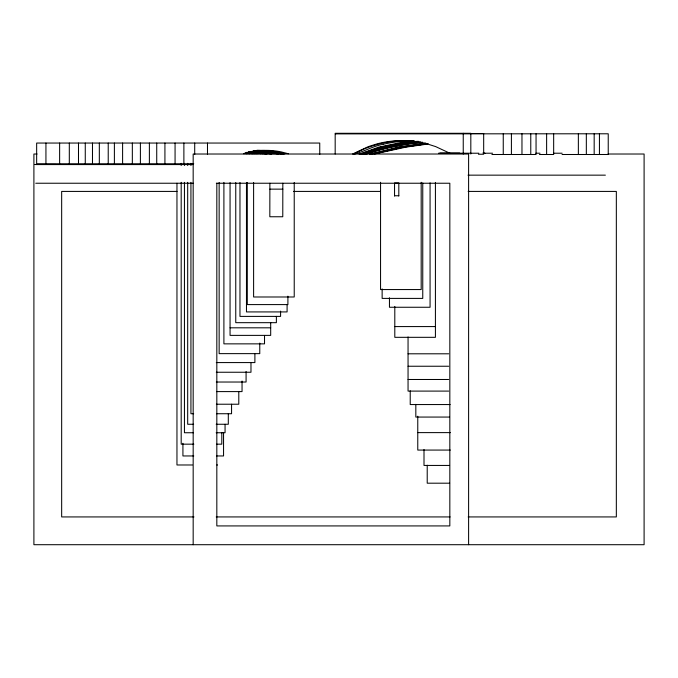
<?xml version="1.0" encoding="UTF-8"?>
<svg xmlns="http://www.w3.org/2000/svg" width="678" height="678" viewBox="0 0 678 678"><rect width="100%" height="100%" fill="white"/><g stroke="black" fill="none" stroke-linecap="round" stroke-linejoin="round"><path stroke-width="1.02" d="M269.878 183.238L269.827 216.757L282.777 216.757L282.828 183.238M352.619 154.016L368.315 146.634L376.544 144.016A97.208 97.208 0 0 1 427.513 144.007L435.734 146.634L450.573 153.567M359.145 154.135L378.807 147.126L400.596 142.617A166.068 166.068 0 0 1 414.817 141.295M360.298 154.135L380.917 147.126L403.766 142.617A182.484 182.484 0 0 1 418.411 141.312M361.713 154.169L383.646 147.126L407.868 142.617A204.926 204.926 0 0 1 418.199 141.617M362.959 154.169L385.926 147.126L411.283 142.617A224.621 224.621 0 0 1 418.275 141.914M364.552 153.881C382.57 147.465 401.452 143.473 420.521 141.999M365.111 154.194C383.646 147.889 402.952 143.821 422.462 142.211M366.103 154.194C384.299 148.168 403.181 144.295 422.25 142.456M383.511 144.236C373.137 145.982 363.755 151.753 353.857 154.237M369.434 154.237L398.24 147.126L425.792 143.083M371.561 153.965L400.308 147.126L425.674 143.439M372.561 153.999L402.334 147.126L427.937 143.499M243.741 153.762L251.106 151.872A74.758 74.758 0 0 1 281.056 151.872L288.421 153.762M374.307 153.745L403.698 147.126L427.776 143.728M374.578 153.999L405.969 147.126L427.699 144.058M439.869 153.084L459.752 153.084M438.488 153.22L478.88 153.22M483.1 153.22L492.584 153.22M535.806 153.22L540.019 153.22M553.723 153.22L562.155 153.22M37.078 154.016L33.9 154.016L33.9 544.705L644.1 544.705L644.1 154.016L608.081 154.016M478.431 154.237L483.677 154.237L483.677 133.515L335.72 133.515L335.72 133.981M491.897 154.499L536.052 154.499L536.052 133.786M539.434 154.499L553.663 154.499L553.663 133.786M562.054 154.499L608.234 154.499L608.234 133.786L335.356 133.863M193.739 163.762L36.654 163.762L36.654 143.05L319.745 143.05L319.745 154.525M34.714 164.466L55.664 164.466M35.765 164.576L193.289 164.576M468.006 175.153L605.378 175.153M35.765 183.238L193.289 183.238M216.341 183.238L449.828 183.238L449.828 525.925L216.824 525.925L216.824 183.238M269.878 189.137L282.828 189.137M177.043 191.416L61.664 191.416L61.664 516.933L193.984 516.933M293.481 191.416L380.282 191.416M468.142 191.416L616.336 191.416L616.336 516.933L468.142 516.933M394.545 195.756L398.808 195.756M394.799 326.576L435.42 326.576M230.062 327.813L270.691 327.813M408.054 353.797L448.683 353.797M216.299 362.577L254.894 362.577L254.894 354.102M408.054 366.239L448.683 366.239M216.307 372.247L250.979 372.247L250.979 362.755M408.054 379.485L448.683 379.485M216.307 382.028L246.08 382.028L246.08 371.468M448.683 391.096L408.054 391.096L408.054 336.932M216.477 391.596L242.046 391.596L242.046 381.036M216.375 404.224L238.792 404.224L238.792 391.553M450.15 404.554L410.224 404.554L410.224 390.816M193.662 413.733L190.933 413.733L190.933 182.348M216.502 413.733L231.562 413.733L231.562 404.224M449.522 417.063L415.826 417.063L415.826 404.368M193.637 424.259L187.687 424.259L187.687 182.34M216.197 424.259L228.308 424.259L228.308 413.69M417.767 432.615L450.336 432.615M193.544 432.742L184.441 432.742L184.441 182.348M216.172 432.742L225.062 432.742L225.062 424.292M193.866 444.166L181.187 444.166L181.187 182.331M216.672 444.166L221.808 444.166L221.808 432.556M450.336 450.073L417.767 450.073L417.767 416.207M193.772 455.955L182.924 455.955L182.924 443.285M216.621 455.955L223.554 455.955L223.554 432.717M192.374 464.981L176.958 464.981L176.958 183.246M216.892 464.981L217.587 464.981M449.573 465.439L424.004 465.439L424.004 449.548M449.633 483.194L427.216 483.194L427.216 465.227M216.214 516.933L450.141 516.933M248.784 151.618L266.683 154.169M244.156 153.431L247.165 153.762M244.733 153.177L249.868 153.762M245.512 152.94L252.428 153.762M247.148 152.881L254.318 153.762M247.394 152.635L256.335 153.762M246.885 152.279L258.242 153.762M248.834 152.143L260.725 153.762M248.979 151.872L262.445 153.762M267.454 153.762L255.165 151.872A206.654 206.654 0 0 0 251.021 151.414M272.209 153.762L261.038 151.872A170.941 170.941 0 0 0 252.809 150.974M274.259 153.762L263.572 151.872A156.593 156.593 0 0 0 253.725 150.813M271.624 154.203L257.945 151.872A189.34 189.34 0 0 0 252.987 151.313M284.853 153.762L276.658 151.872A92.522 92.522 0 0 0 256.826 150.414M278.531 154.287L266.395 151.872A141.338 141.338 0 0 0 257.132 150.821M483.177 152.669L485.016 153.406M599.437 133.786L599.437 154.499M594.174 133.786L594.174 154.499M586.334 133.786L586.334 154.499M578.359 133.786L578.359 154.499M546.621 133.786L546.621 154.499M530.772 133.786L530.772 154.499M521.967 133.786L521.967 154.499M511.407 133.786L511.407 154.499M503.254 133.786L503.254 154.499M470.82 154.016L470.82 133.295L335.178 133.295L335.178 154.016M468.608 544.705L468.608 154.016L193.171 154.016L193.171 544.705M463.244 133.295L463.244 154.016M435.42 182.416L435.42 337.322L394.799 337.322L394.799 306.448M430.072 182.874L430.072 307.261L389.452 307.261L389.452 297.778M422.758 182.975L422.758 298.405L382.138 298.405L382.138 288.879M421.182 182.289L421.182 289.557L380.553 289.557L380.553 182.289M398.808 196.044L398.808 182.95L394.545 182.95L394.545 196.044M294.227 182.475L294.227 296.989L253.606 296.989L253.606 182.475M287.904 296.167L287.904 304.591L247.284 304.591L247.284 182.492M287.091 304.558L287.091 311.922L246.47 311.922L246.47 182.492M280.59 311.126L280.59 316.397L239.97 316.397L239.97 182.518M276.378 316.363L276.378 322.677L235.758 322.677L235.758 182.577M270.691 322.516L270.691 335.381L230.062 335.381L230.062 182.585M264.522 335.415L264.522 343.856L223.901 343.856L223.901 182.407M259.767 343.068L259.767 353.636L219.147 353.636L219.147 182.441M207.485 143.05L207.485 154.525M194.705 143.05L194.705 154.525M190.933 163.33L190.933 165.44M187.687 163.33L187.687 165.44M184.441 163.33L184.441 165.44M183.882 143.05L183.882 163.762M181.187 163.33L181.187 165.44M175.068 143.05L175.068 163.762M164.923 143.05L164.923 163.762M156.728 143.05L156.728 163.762M149.38 143.05L149.38 163.762M140.397 143.05L140.397 163.762M132.337 143.05L132.337 163.762M122.599 143.05L122.599 163.762M114.387 143.05L114.387 163.762M108.226 143.05L108.226 163.762M99.327 143.05L99.327 163.762M92.479 143.05L92.479 163.762M85.267 143.05L85.267 163.762M78.495 143.05L78.495 163.762M69.309 143.05L69.309 163.762M59.63 143.05L59.63 163.762M45.935 143.05L45.935 163.762M383.511 144.236A128.93 128.93 0 0 1 412.953 140.829M353.645 153.999A108.904 108.904 0 0 1 403.961 140.626M408.003 140.626A108.904 108.904 0 0 1 414.055 140.905M257.369 150.55A123.108 123.108 0 0 1 281.243 154.245M256.818 150.372A109.217 109.217 0 0 1 283.794 154.27"/></g></svg>
